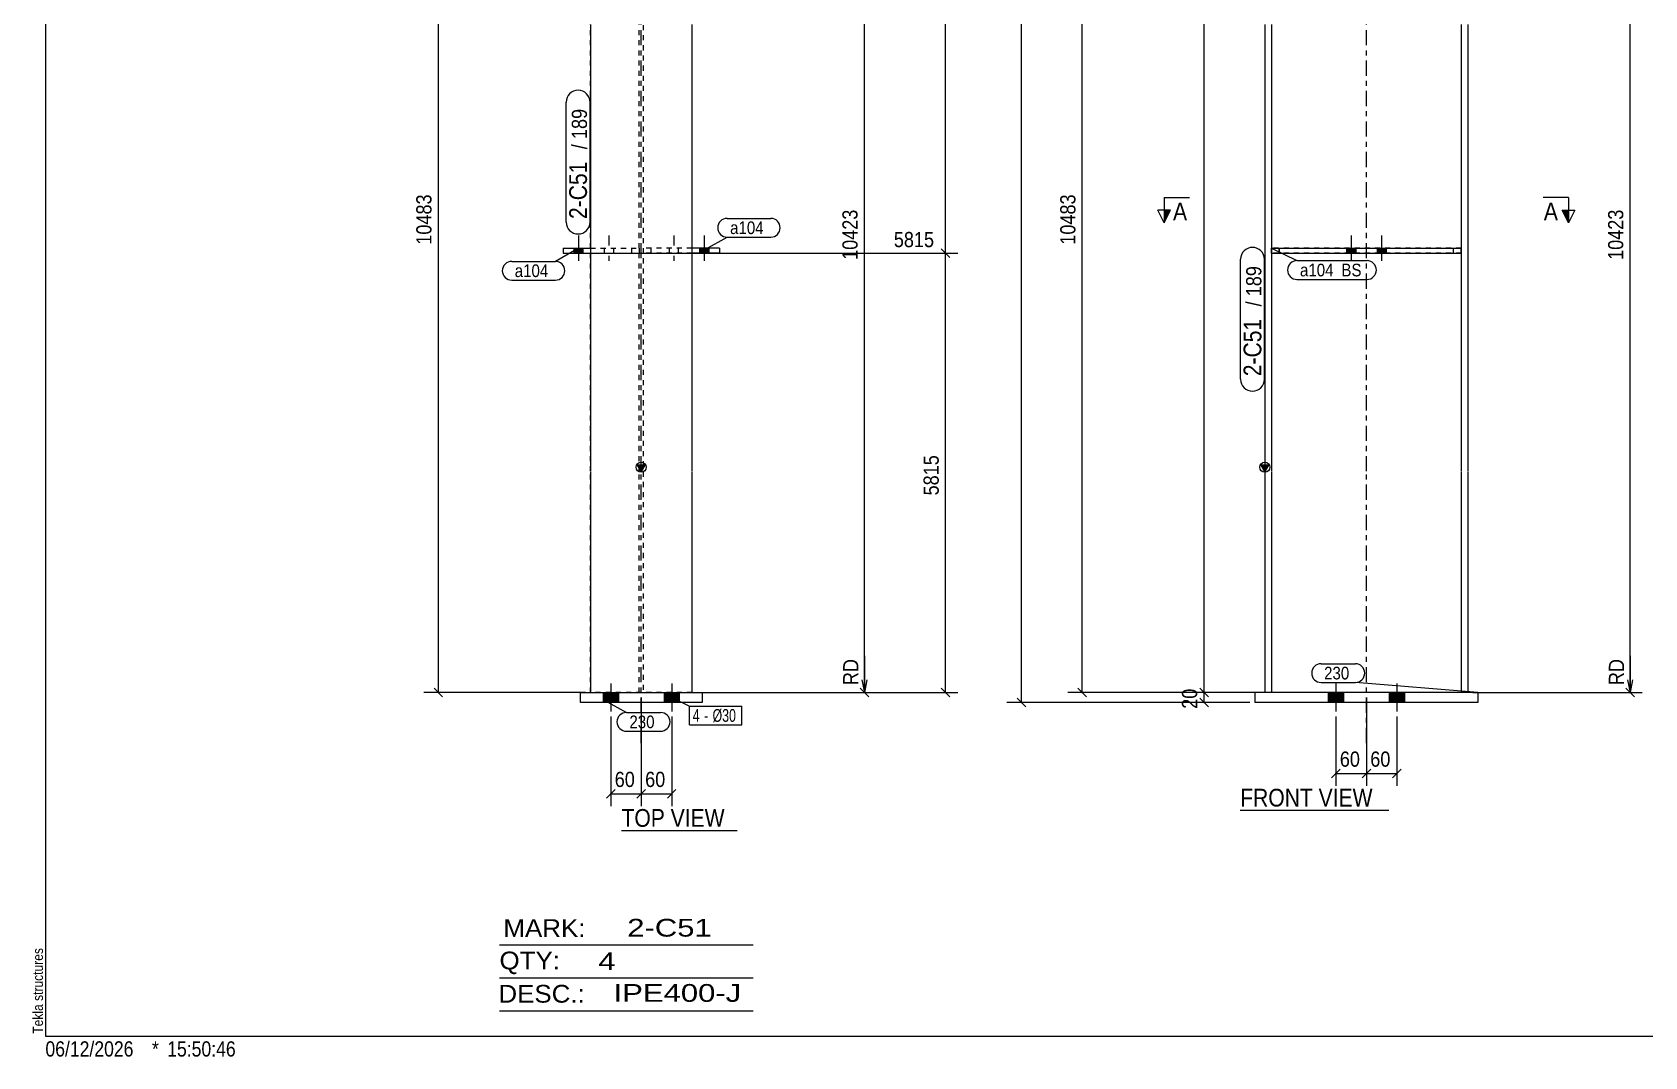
# Model space of a CAD drawing. Header units: millimetres. Extents: x 2 to 579, y 1 to 405.
# Drawn here: x 2.4 to 320.3, y 1 to 203 of the extents above; entities that cross this region are included whole.
import ezdxf

# ---------------------------------------------------------------- set-up
doc = ezdxf.new("R2010")
doc.units = ezdxf.units.MM
for name, pattern in [('XKITLINE00', [0]), ('XKITLINE01', [4, 1, -1, 1, -1]), ('XKITLINE02', [4, 2, -2]), ('XKITLINE03', [6, 3, -1, 1, -1])]:
    doc.linetypes.add(name, pattern=pattern)
for name, color, linetype, lineweight in [('Bolt', 3, 'Continuous', 0), ('BoltMark', 7, 'Continuous', 0), ('Dimensions', 7, 'Continuous', 0), ('DrawingSheet', 5, 'Continuous', 0), ('OtherObjectType', 7, 'Continuous', 0), ('Part', 2, 'Continuous', 0), ('PartMark', 7, 'Continuous', 0), ('Section', 6, 'Continuous', 0)]:
    doc.layers.add(name, color=color, linetype=linetype, lineweight=lineweight)
doc.styles.add('ARIAL', font='ARIAL.TTF')
doc.styles.add('ARIAL_NARROW', font='ARIALN.TTF')

# ---------------------------------------------------------------- blocks, each defined once
blk = doc.blocks.new('*A5')
at = {"layer": 'Bolt'}
for points in [[(260.9, 72.8), (260.9, 70.8), (257.9, 70.8), (257.9, 72.8)], [(260.9, 72.8), (260.9, 70.8), (257.9, 70.8), (257.9, 72.8)], [(272.9, 72.8), (272.9, 70.8), (269.9, 70.8), (269.9, 72.8)], [(272.9, 72.8), (272.9, 70.8), (269.9, 70.8), (269.9, 72.8)]]:
    blk.add_hatch(color=3, dxfattribs=at).paths.add_polyline_path(points, flags=17)
at = {"layer": 'Bolt', "color": 3, "linetype": 'XKITLINE00', "lineweight": 0}
for p, q in [((259.4, 74.55), (259.4, 69.05)), ((259.4, 74.55), (259.4, 69.05)), ((271.4, 74.55), (271.4, 69.05)), ((271.4, 74.55), (271.4, 69.05)), ((257.9, 72.8), (257.9, 70.8)), ((257.9, 72.8), (257.9, 70.8)), ((260.9, 72.8), (260.9, 70.8)), ((260.9, 72.8), (260.9, 70.8)), ((269.9, 72.8), (269.9, 70.8)), ((269.9, 72.8), (269.9, 70.8)), ((272.9, 72.8), (272.9, 70.8)), ((272.9, 72.8), (272.9, 70.8))]:
    blk.add_line(p, q, dxfattribs=at)
blk = doc.blocks.new('*A8')
at = {"layer": 'Bolt', "color": 3, "linetype": 'XKITLINE02', "lineweight": 0}
for p, q in [((262.4, 162.9), (262.4, 157.9)), ((262.4, 162.9), (262.4, 157.9)), ((268.4, 162.9), (268.4, 157.9)), ((268.4, 162.9), (268.4, 157.9)), ((261.5, 160.4), (261.5, 159.4)), ((261.5, 160.4), (261.5, 159.4)), ((263.3, 160.4), (263.3, 159.4)), ((263.3, 160.4), (263.3, 159.4)), ((267.5, 160.4), (267.5, 159.4)), ((267.5, 160.4), (267.5, 159.4)), ((269.3, 160.4), (269.3, 159.4)), ((269.3, 160.4), (269.3, 159.4))]:
    blk.add_line(p, q, dxfattribs=at)
blk = doc.blocks.new('*A9')
at = {"layer": 'Bolt'}
for points in [[(261.5, 159.4), (261.5, 160.4), (263.3, 160.4), (263.3, 159.4)], [(261.5, 159.4), (261.5, 160.4), (263.3, 160.4), (263.3, 159.4)], [(267.5, 159.4), (267.5, 160.4), (269.3, 160.4), (269.3, 159.4)], [(267.5, 159.4), (267.5, 160.4), (269.3, 160.4), (269.3, 159.4)]]:
    blk.add_hatch(color=3, dxfattribs=at).paths.add_polyline_path(points, flags=17)
at = {"layer": 'Bolt', "color": 3, "linetype": 'XKITLINE00', "lineweight": 0}
for p, q in [((262.4, 162.9), (262.4, 157.9)), ((262.4, 162.9), (262.4, 157.9)), ((268.4, 162.9), (268.4, 157.9)), ((268.4, 162.9), (268.4, 157.9)), ((261.5, 160.4), (261.5, 159.4)), ((261.5, 160.4), (261.5, 159.4)), ((263.3, 160.4), (263.3, 159.4)), ((263.3, 160.4), (263.3, 159.4)), ((267.5, 160.4), (267.5, 159.4)), ((267.5, 160.4), (267.5, 159.4)), ((269.3, 160.4), (269.3, 159.4)), ((269.3, 160.4), (269.3, 159.4))]:
    blk.add_line(p, q, dxfattribs=at)
blk = doc.blocks.new('*A10')
at = {"layer": 'Part'}
blk.add_hatch(color=2, dxfattribs=at).paths.add_polyline_path([(244.6, 117.7), (246.2, 117.7), (245.4, 116.3)], flags=17)
at = {"layer": 'Part', "color": 7, "linetype": 'XKITLINE03', "lineweight": 0}
for p, q in [((265.4, 204.5), (265.4, 392.5)), ((265.4, 116.4), (265.4, 204.4)), ((265.4, 62.8), (265.4, 116.3))]:
    blk.add_line(p, q, dxfattribs=at)
at = {"layer": 'Part', "color": 2, "linetype": 'XKITLINE00', "lineweight": 0}
for p, q in [((245.4, 382.5), (285.4, 382.5)), ((246.7, 382.5), (246.7, 204.5)), ((284.1, 382.5), (284.1, 204.5)), ((245.4, 246.5), (245.4, 204.5)), ((285.4, 246.5), (285.4, 204.5)), ((245.4, 204.4), (245.4, 116.4)), ((246.7, 204.4), (246.7, 160.4)), ((284.1, 204.4), (284.1, 160.4)), ((285.4, 204.4), (285.4, 116.4)), ((246.7, 159.4), (246.7, 116.4)), ((284.1, 159.4), (284.1, 116.4)), ((245.4, 116.3), (244.6, 117.7)), ((244.6, 117.7), (246.2, 117.7)), ((246.2, 117.7), (245.4, 116.3)), ((245.4, 116.3), (245.4, 72.8)), ((246.7, 116.3), (246.7, 72.8)), ((284.1, 116.3), (284.1, 72.8)), ((285.4, 116.3), (285.4, 72.8))]:
    blk.add_line(p, q, dxfattribs=at)
at = {"layer": 'Part', "color": 7, "linetype": 'XKITLINE01', "lineweight": 0}
for p, q in [((245.4, 246.5), (245.4, 382.5)), ((285.4, 382.5), (285.4, 246.5)), ((246.7, 160.4), (246.7, 159.4)), ((284.1, 160.4), (284.1, 159.4)), ((285.4, 72.8), (245.4, 72.8))]:
    blk.add_line(p, q, dxfattribs=at)
at = {"layer": 'Part', "color": 2, "linetype": 'XKITLINE00', "lineweight": 0}
blk.add_circle((245.4, 117.2), 1, dxfattribs=at)
blk = doc.blocks.new('*A19')
at = {"layer": 'Part', "color": 2, "linetype": 'XKITLINE00', "lineweight": 0}
for p, q in [((287.4, 72.8), (243.4, 72.8)), ((243.4, 72.8), (243.4, 70.8)), ((287.4, 70.8), (243.4, 70.8)), ((287.4, 72.8), (287.4, 70.8))]:
    blk.add_line(p, q, dxfattribs=at)
blk = doc.blocks.new('*A22')
at = {"layer": 'Part', "color": 7, "linetype": 'XKITLINE01', "lineweight": 0}
for p, q in [((284.1, 160.4), (246.7, 160.4)), ((246.7, 159.4), (246.7, 160.4)), ((284.1, 159.4), (246.7, 159.4)), ((248.2, 160.4), (248.2, 159.4)), ((282.6, 159.4), (282.6, 160.4)), ((284.1, 160.4), (284.1, 159.4))]:
    blk.add_line(p, q, dxfattribs=at)
blk = doc.blocks.new('*A23')
at = {"layer": 'Part', "color": 2, "linetype": 'XKITLINE00', "lineweight": 0}
for p, q in [((246.7, 160.4), (284.1, 160.4)), ((246.7, 160.4), (246.7, 159.4)), ((246.7, 159.4), (284.1, 159.4)), ((284.1, 159.4), (284.1, 160.4))]:
    blk.add_line(p, q, dxfattribs=at)
at = {"layer": 'Part', "color": 7, "linetype": 'XKITLINE01', "lineweight": 0}
for p, q in [((248.2, 159.4), (248.2, 160.4)), ((282.6, 159.4), (282.6, 160.4))]:
    blk.add_line(p, q, dxfattribs=at)
blk = doc.blocks.new('*A24')
at = {"layer": 'Bolt'}
for points in [[(117.95, 72.8), (117.95, 70.8), (114.95, 70.8), (114.95, 72.8)], [(117.95, 72.8), (117.95, 70.8), (114.95, 70.8), (114.95, 72.8)], [(129.95, 72.8), (129.95, 70.8), (126.95, 70.8), (126.95, 72.8)], [(129.95, 72.8), (129.95, 70.8), (126.95, 70.8), (126.95, 72.8)]]:
    blk.add_hatch(color=3, dxfattribs=at).paths.add_polyline_path(points, flags=17)
at = {"layer": 'Bolt', "color": 3, "linetype": 'XKITLINE00', "lineweight": 0}
for p, q in [((116.45, 74.55), (116.45, 69.05)), ((116.45, 74.55), (116.45, 69.05)), ((128.45, 74.55), (128.45, 69.05)), ((128.45, 74.55), (128.45, 69.05)), ((114.95, 72.8), (114.95, 70.8)), ((114.95, 72.8), (114.95, 70.8)), ((117.95, 72.8), (117.95, 70.8)), ((117.95, 72.8), (117.95, 70.8)), ((126.95, 72.8), (126.95, 70.8)), ((126.95, 72.8), (126.95, 70.8)), ((129.95, 72.8), (129.95, 70.8)), ((129.95, 72.8), (129.95, 70.8))]:
    blk.add_line(p, q, dxfattribs=at)
blk = doc.blocks.new('*A27')
at = {"layer": 'Bolt'}
blk.add_hatch(color=3, dxfattribs=at).paths.add_polyline_path([(109.15, 159.4), (109.15, 160.4), (110.95, 160.4), (110.95, 159.4)], flags=17)
blk.add_hatch(color=3, dxfattribs=at).paths.add_polyline_path([(109.15, 159.4), (109.15, 160.4), (110.95, 160.4), (110.95, 159.4)], flags=17)
at = {"layer": 'Bolt', "color": 3, "linetype": 'XKITLINE00', "lineweight": 0}
for p, q in [((110.05, 162.9), (110.05, 157.9)), ((110.05, 162.9), (110.05, 157.9)), ((109.15, 160.4), (109.15, 159.4)), ((109.15, 160.4), (109.15, 159.4)), ((110.95, 160.4), (110.95, 159.4)), ((110.95, 160.4), (110.95, 159.4))]:
    blk.add_line(p, q, dxfattribs=at)
at = {"layer": 'Bolt', "color": 3, "linetype": 'XKITLINE02', "lineweight": 0}
for p, q in [((116.05, 162.9), (116.05, 157.9)), ((116.05, 162.9), (116.05, 157.9)), ((115.15, 160.4), (115.15, 159.4)), ((115.15, 160.4), (115.15, 159.4)), ((116.95, 160.4), (116.95, 159.4)), ((116.95, 160.4), (116.95, 159.4))]:
    blk.add_line(p, q, dxfattribs=at)
blk = doc.blocks.new('*A28')
at = {"layer": 'Bolt'}
blk.add_hatch(color=3, dxfattribs=at).paths.add_polyline_path([(135.75, 160.4), (135.75, 159.4), (133.95, 159.4), (133.95, 160.4)], flags=17)
blk.add_hatch(color=3, dxfattribs=at).paths.add_polyline_path([(135.75, 160.4), (135.75, 159.4), (133.95, 159.4), (133.95, 160.4)], flags=17)
at = {"layer": 'Bolt', "color": 3, "linetype": 'XKITLINE02', "lineweight": 0}
for p, q in [((128.85, 162.9), (128.85, 157.9)), ((128.85, 162.9), (128.85, 157.9)), ((127.95, 160.4), (127.95, 159.4)), ((127.95, 160.4), (127.95, 159.4)), ((129.75, 160.4), (129.75, 159.4)), ((129.75, 160.4), (129.75, 159.4))]:
    blk.add_line(p, q, dxfattribs=at)
at = {"layer": 'Bolt', "color": 3, "linetype": 'XKITLINE00', "lineweight": 0}
for p, q in [((134.85, 162.9), (134.85, 157.9)), ((134.85, 162.9), (134.85, 157.9)), ((133.95, 160.4), (133.95, 159.4)), ((133.95, 160.4), (133.95, 159.4)), ((135.75, 160.4), (135.75, 159.4)), ((135.75, 160.4), (135.75, 159.4))]:
    blk.add_line(p, q, dxfattribs=at)
blk = doc.blocks.new('*A29')
at = {"layer": 'Part'}
blk.add_hatch(color=2, dxfattribs=at).paths.add_polyline_path([(121.65, 117.7), (123.25, 117.7), (122.45, 116.3)], flags=17)
at = {"layer": 'Part', "color": 7, "linetype": 'XKITLINE03', "lineweight": 0}
for p, q in [((122.45, 204.5), (122.45, 392.5)), ((122.45, 116.4), (122.45, 204.4)), ((122.45, 62.8), (122.45, 116.3))]:
    blk.add_line(p, q, dxfattribs=at)
at = {"layer": 'Part', "color": 7, "linetype": 'XKITLINE01', "lineweight": 0}
for p, q in [((112.45, 204.5), (112.45, 382.5)), ((132.45, 382.5), (112.45, 382.5)), ((122.05, 204.5), (122.05, 382.5)), ((122.85, 382.5), (122.85, 204.5)), ((132.45, 246.5), (132.45, 382.5)), ((112.45, 116.4), (112.45, 204.4)), ((122.05, 116.4), (122.05, 204.4)), ((122.85, 204.4), (122.85, 116.4)), ((112.45, 72.8), (112.45, 116.3)), ((122.05, 72.8), (122.05, 116.3)), ((122.85, 116.3), (122.85, 72.8)), ((132.45, 72.8), (112.45, 72.8))]:
    blk.add_line(p, q, dxfattribs=at)
at = {"layer": 'Part', "color": 2, "linetype": 'XKITLINE00', "lineweight": 0}
for p, q in [((112.45, 246.5), (112.45, 204.5)), ((132.45, 246.5), (132.45, 204.5)), ((112.45, 204.4), (112.45, 116.4)), ((132.45, 204.4), (132.45, 116.4)), ((122.45, 116.3), (121.65, 117.7)), ((121.65, 117.7), (123.25, 117.7)), ((123.25, 117.7), (122.45, 116.3)), ((112.45, 116.3), (112.45, 72.8)), ((132.45, 116.3), (132.45, 72.8))]:
    blk.add_line(p, q, dxfattribs=at)
blk.add_circle((122.45, 117.2), 1, dxfattribs=at)
blk = doc.blocks.new('*A38')
at = {"layer": 'Part', "color": 2, "linetype": 'XKITLINE00', "lineweight": 0}
for p, q in [((110.45, 70.8), (110.45, 72.8)), ((110.45, 72.8), (134.45, 72.8)), ((134.45, 70.8), (110.45, 70.8)), ((134.45, 72.8), (134.45, 70.8))]:
    blk.add_line(p, q, dxfattribs=at)
blk = doc.blocks.new('*A41')
at = {"layer": 'Part', "color": 2, "linetype": 'XKITLINE00', "lineweight": 0}
for p, q in [((107.05, 160.4), (112.45, 160.4)), ((107.05, 160.4), (107.05, 159.4)), ((107.05, 159.4), (112.45, 159.4))]:
    blk.add_line(p, q, dxfattribs=at)
at = {"layer": 'Part', "color": 7, "linetype": 'XKITLINE01', "lineweight": 0}
for p, q in [((112.45, 160.4), (122.05, 160.4)), ((112.45, 159.4), (122.05, 159.4)), ((120.55, 160.4), (120.55, 159.4)), ((122.05, 160.4), (122.05, 159.4))]:
    blk.add_line(p, q, dxfattribs=at)
blk = doc.blocks.new('*A42')
at = {"layer": 'Part', "color": 7, "linetype": 'XKITLINE01', "lineweight": 0}
for p, q in [((122.85, 160.4), (122.85, 159.4)), ((132.45, 160.4), (122.85, 160.4)), ((132.45, 159.4), (122.85, 159.4)), ((124.35, 160.4), (124.35, 159.4))]:
    blk.add_line(p, q, dxfattribs=at)
at = {"layer": 'Part', "color": 2, "linetype": 'XKITLINE00', "lineweight": 0}
for p, q in [((137.85, 160.4), (132.45, 160.4)), ((137.85, 159.4), (132.45, 159.4)), ((137.85, 160.4), (137.85, 159.4))]:
    blk.add_line(p, q, dxfattribs=at)
blk = doc.blocks.new('*A57')
at = {"layer": 'DrawingSheet', "color": 5, "linetype": 'XKITLINE00', "lineweight": 0}
for p, q in [((5, 405), (5, 5)), ((5, 5), (579, 5))]:
    blk.add_line(p, q, dxfattribs=at)
at = {"layer": 'DrawingSheet', "color": 5, "style": 'ARIAL', "width": 0.85}
blk.add_text('Tekla structures', height=2, rotation=90, dxfattribs=at).set_placement((4.5, 5.5))
blk = doc.blocks.new('*A61')
at = {"layer": 'OtherObjectType', "color": 6, "linetype": 'XKITLINE00', "lineweight": 0}
for p, q in [((94.5, 23), (144.5, 23)), ((94.5, 16.5), (144.5, 16.5)), ((94.5, 10), (144.5, 10))]:
    blk.add_line(p, q, dxfattribs=at)
at = {"layer": 'OtherObjectType', "color": 6, "style": 'ARIAL_NARROW'}
for s, width, p in [('MARK:', 1.275, (95.27, 24.58)), ('2-C51', 1.525501, (119.69, 24.65)), ('QTY:', 1.275, (94.5, 18.19)), ('4', 1.525501, (113.99, 18.05)), ('DESC.:', 1.275, (94.29, 11.63)), ('IPE400-J', 1.525501, (117, 11.79))]:
    blk.add_text(s, height=3.5, dxfattribs=dict(at, width=width)).set_placement(p)
blk = doc.blocks.new('*A64')
at = {"layer": 'OtherObjectType', "color": 7, "style": 'ARIAL_NARROW', "width": 1.008832}
for s, p in [('06/12/2026', (4.99, 1)), ('*', (26, 1)), ('15:50:46', (29, 1))]:
    blk.add_text(s, height=3, dxfattribs=at).set_placement(p)
blk = doc.blocks.new('*A65')
at = {"layer": 'Dimensions', "color": 7, "linetype": 'XKITLINE00', "lineweight": 0}
for p, q in [((243.6, 382.5), (194.55, 382.5)), ((196.55, 383.35), (198.25, 381.65)), ((197.4, 70.8), (197.4, 382.5)), ((242.4, 70.8), (194.55, 70.8)), ((196.55, 71.65), (198.25, 69.95))]:
    blk.add_line(p, q, dxfattribs=at)
at = {"layer": 'Dimensions', "color": 3}
for p in [(197.4, 382.5), (197.4, 70.8)]:
    blk.add_point(p, dxfattribs=at)
at = {"layer": 'Dimensions', "color": 3, "style": 'ARIAL', "width": 0.85}
blk.add_text('11723', height=3, rotation=90.0002, dxfattribs=at).set_placement((196.05, 221.09))
blk = doc.blocks.new('*A66')
at = {"layer": 'Dimensions', "color": 7, "linetype": 'XKITLINE00', "lineweight": 0}
for p, q in [((232.55, 73.65), (234.25, 71.95)), ((244.4, 72.8), (230.55, 72.8)), ((242.4, 70.8), (230.55, 70.8)), ((232.55, 71.65), (234.25, 69.95)), ((233.4, 70.8), (233.4, 72.8))]:
    blk.add_line(p, q, dxfattribs=at)
at = {"layer": 'Dimensions', "color": 3}
for p in [(233.4, 72.8), (233.4, 70.8)]:
    blk.add_point(p, dxfattribs=at)
at = {"layer": 'Dimensions', "color": 3, "style": 'ARIAL', "width": 0.85}
blk.add_text('20', height=3, rotation=90.0002, dxfattribs=at).set_placement((232.05, 69.57))
blk = doc.blocks.new('*A67')
at = {"layer": 'Dimensions', "color": 7, "linetype": 'XKITLINE00', "lineweight": 0}
for p, q in [((243.6, 382.5), (230.55, 382.5)), ((232.55, 383.35), (234.25, 381.65)), ((233.4, 72.8), (233.4, 382.5)), ((232.55, 73.65), (234.25, 71.95)), ((244.4, 72.8), (230.55, 72.8))]:
    blk.add_line(p, q, dxfattribs=at)
at = {"layer": 'Dimensions', "color": 3}
for p in [(233.4, 382.5), (233.4, 72.8)]:
    blk.add_point(p, dxfattribs=at)
at = {"layer": 'Dimensions', "color": 3, "style": 'ARIAL', "width": 0.85}
blk.add_text('11703', height=3, rotation=90.0002, dxfattribs=at).set_placement((232.05, 222.09))
blk = doc.blocks.new('*A68')
at = {"layer": 'Dimensions', "color": 7, "linetype": 'XKITLINE00', "lineweight": 0}
for p, q in [((208.55, 261.35), (210.25, 259.65)), ((245.8, 260.5), (206.55, 260.5)), ((209.4, 72.8), (209.4, 260.5)), ((208.55, 73.65), (210.25, 71.95)), ((244.4, 72.8), (206.55, 72.8))]:
    blk.add_line(p, q, dxfattribs=at)
at = {"layer": 'Dimensions', "color": 3}
for p in [(209.4, 260.5), (209.4, 72.8)]:
    blk.add_point(p, dxfattribs=at)
at = {"layer": 'Dimensions', "color": 3, "style": 'ARIAL', "width": 0.85}
blk.add_text('10483', height=3, dxfattribs=at).set_placement((210.7, 261.7))
blk.add_text('10483', height=3, rotation=90.0002, dxfattribs=at).set_placement((208.05, 161.09))
blk = doc.blocks.new('*A73')
at = {"layer": 'Dimensions', "color": 7, "linetype": 'XKITLINE00', "lineweight": 0}
for p, q in [((291.5, 254.5), (319.8, 254.5)), ((316.55, 255.35), (318.25, 253.65)), ((317.4, 72.8), (317.4, 254.5)), ((317.4, 80.02), (317.4, 72.8)), ((316.55, 73.65), (318.25, 71.95)), ((316.9, 75.3), (317.4, 72.8)), ((317.9, 75.3), (317.4, 72.8)), ((286.4, 72.8), (319.8, 72.8)), ((286.4, 72.8), (319.8, 72.8))]:
    blk.add_line(p, q, dxfattribs=at)
at = {"layer": 'Dimensions', "color": 3}
for p in [(317.4, 254.5), (317.4, 72.8)]:
    blk.add_point(p, dxfattribs=at)
at = {"layer": 'Dimensions', "color": 7}
blk.add_point((317.4, 72.8), dxfattribs=at)
at = {"layer": 'Dimensions', "color": 3, "style": 'ARIAL', "width": 0.85}
blk.add_text('10423', height=3, dxfattribs=at).set_placement((300.47, 255.7))
for s, p in [('10423', (316.05, 158.09)), ('RD', (316.2, 74.24))]:
    blk.add_text(s, height=3, rotation=90.0002, dxfattribs=at).set_placement(p)
blk = doc.blocks.new('*A83')
at = {"layer": 'Dimensions', "color": 7, "linetype": 'XKITLINE00', "lineweight": 0}
for p, q in [((265.4, 71.8), (265.4, 54.4)), ((259.4, 68.05), (259.4, 54.4)), ((260.25, 57.65), (258.55, 55.95)), ((266.25, 57.65), (264.55, 55.95)), ((259.4, 56.8), (265.4, 56.8))]:
    blk.add_line(p, q, dxfattribs=at)
at = {"layer": 'Dimensions', "color": 3}
for p in [(259.4, 56.8), (265.4, 56.8)]:
    blk.add_point(p, dxfattribs=at)
at = {"layer": 'Dimensions', "color": 3, "style": 'ARIAL', "width": 0.85}
blk.add_text('60', height=3, dxfattribs=at).set_placement((260.17, 58.15))
blk = doc.blocks.new('*A84')
at = {"layer": 'Dimensions', "color": 7, "linetype": 'XKITLINE00', "lineweight": 0}
for p, q in [((265.4, 71.8), (265.4, 54.4)), ((271.4, 68.05), (271.4, 54.4)), ((266.25, 57.65), (264.55, 55.95)), ((272.25, 57.65), (270.55, 55.95)), ((265.4, 56.8), (271.4, 56.8))]:
    blk.add_line(p, q, dxfattribs=at)
at = {"layer": 'Dimensions', "color": 3}
for p in [(265.4, 56.8), (271.4, 56.8)]:
    blk.add_point(p, dxfattribs=at)
at = {"layer": 'Dimensions', "color": 3, "style": 'ARIAL', "width": 0.85}
blk.add_text('60', height=3, dxfattribs=at).set_placement((266.17, 58.15))
blk = doc.blocks.new('*A87')
at = {"layer": 'PartMark', "color": 7, "linetype": 'XKITLINE00', "lineweight": 0}
for p, q in [((256.47, 78.46), (263.23, 78.46)), ((256.47, 74.76), (263.23, 74.76)), ((287.4, 72.8), (263.23, 74.76))]:
    blk.add_line(p, q, dxfattribs=at)
for centre, start, end in [((256.47, 76.61), 90, 270), ((263.23, 76.61), 270, 90)]:
    blk.add_arc(centre, 1.85, start, end, dxfattribs=at)
at = {"layer": 'PartMark', "color": 3, "style": 'ARIAL', "width": 0.85}
blk.add_text('230', height=2.5, dxfattribs=at).set_placement((257.07, 75.36))
blk = doc.blocks.new('*A88')
at = {"layer": 'PartMark', "color": 7, "linetype": 'XKITLINE00', "lineweight": 0}
for p, q in [((240.6, 134.55), (240.6, 158.2)), ((245.3, 134.55), (245.3, 158.2))]:
    blk.add_line(p, q, dxfattribs=at)
for centre, start, end in [((242.95, 158.2), 0, 180), ((242.95, 134.55), 180, 0)]:
    blk.add_arc(centre, 2.35, start, end, dxfattribs=at)
at = {"layer": 'PartMark', "color": 3, "style": 'ARIAL', "width": 0.85}
for s, p in [('189', (244.7, 150.92)), ('/', (244.7, 148.91))]:
    blk.add_text(s, height=3, rotation=90.0002, dxfattribs=at).set_placement(p)
at = {"layer": 'PartMark', "color": 1, "style": 'ARIAL', "width": 0.85}
blk.add_text('2-C51', height=3.5, rotation=90.0002, dxfattribs=at).set_placement((244.7, 135.15))
blk = doc.blocks.new('*A89')
at = {"layer": 'PartMark', "color": 7, "linetype": 'XKITLINE00', "lineweight": 0}
for p, q in [((246.7, 160.4), (251.72, 157.94)), ((251.72, 157.94), (265.53, 157.94)), ((251.72, 154.24), (265.53, 154.24))]:
    blk.add_line(p, q, dxfattribs=at)
for centre, start, end in [((251.72, 156.09), 90, 270), ((265.53, 156.09), 270, 90)]:
    blk.add_arc(centre, 1.85, start, end, dxfattribs=at)
at = {"layer": 'PartMark', "color": 3, "style": 'ARIAL', "width": 0.85}
for s, p in [('a104', (252.32, 154.84)), ('BS', (260.48, 154.84))]:
    blk.add_text(s, height=2.5, dxfattribs=at).set_placement(p)
blk = doc.blocks.new('*A92')
at = {"layer": 'Section'}
for points in [[(226.79, 167.9), (225.54, 165.4), (225.54, 167.9)], [(305.26, 167.9), (305.26, 165.4), (304.01, 167.9)]]:
    blk.add_hatch(color=3, dxfattribs=at).paths.add_polyline_path(points, flags=17)
at = {"layer": 'Section', "color": 1, "linetype": 'XKITLINE00', "lineweight": 0}
for p, q in [((225.54, 170.4), (230.54, 170.4)), ((225.54, 170.4), (225.54, 165.4)), ((305.26, 170.4), (300.26, 170.4)), ((305.26, 170.4), (305.26, 165.4))]:
    blk.add_line(p, q, dxfattribs=at)
at = {"layer": 'Section', "color": 3, "linetype": 'XKITLINE00', "lineweight": 0}
for p, q in [((225.54, 165.4), (224.29, 167.9)), ((226.79, 167.9), (224.29, 167.9)), ((225.54, 165.4), (226.79, 167.9)), ((304.01, 167.9), (306.51, 167.9)), ((305.26, 165.4), (304.01, 167.9)), ((306.51, 167.9), (305.26, 165.4))]:
    blk.add_line(p, q, dxfattribs=at)
at = {"layer": 'Section', "color": 7, "style": 'ARIAL', "width": 0.85}
for p in [(227.29, 165.9), (300.39, 165.9)]:
    blk.add_text('A', height=3.5, dxfattribs=at).set_placement(p)
blk = doc.blocks.new('*A93')
at = {"layer": 'OtherObjectType', "color": 7, "linetype": 'XKITLINE00', "lineweight": 0}
blk.add_line((240.53, 49.55), (269.82, 49.55), dxfattribs=at)
at = {"layer": 'OtherObjectType', "color": 7, "style": 'ARIAL', "width": 0.85}
blk.add_text('FRONT VIEW', height=3.5, dxfattribs=at).set_placement((240.53, 50.3))
blk = doc.blocks.new('*A94')
at = {"layer": 'Dimensions', "color": 7, "linetype": 'XKITLINE00', "lineweight": 0}
for p, q in [((122.45, 71.8), (122.45, 50.4)), ((128.45, 68.05), (128.45, 50.4)), ((123.3, 53.65), (121.6, 51.95)), ((122.45, 52.8), (128.45, 52.8)), ((129.3, 53.65), (127.6, 51.95))]:
    blk.add_line(p, q, dxfattribs=at)
at = {"layer": 'Dimensions', "color": 3}
for p in [(122.45, 52.8), (128.45, 52.8)]:
    blk.add_point(p, dxfattribs=at)
at = {"layer": 'Dimensions', "color": 3, "style": 'ARIAL', "width": 0.85}
blk.add_text('60', height=3, dxfattribs=at).set_placement((123.22, 54.15))
blk = doc.blocks.new('*A97')
at = {"layer": 'Dimensions', "color": 7, "linetype": 'XKITLINE00', "lineweight": 0}
for p, q in [((108.05, 159.4), (184.85, 159.4)), ((181.6, 160.25), (183.3, 158.55)), ((182.45, 72.8), (182.45, 159.4)), ((181.6, 73.65), (183.3, 71.95)), ((133.45, 72.8), (184.85, 72.8))]:
    blk.add_line(p, q, dxfattribs=at)
at = {"layer": 'Dimensions', "color": 3}
for p in [(182.45, 159.4), (182.45, 72.8)]:
    blk.add_point(p, dxfattribs=at)
at = {"layer": 'Dimensions', "color": 3, "style": 'ARIAL', "width": 0.85}
blk.add_text('5815', height=3, dxfattribs=at).set_placement((172.25, 160.6))
blk.add_text('5815', height=3, rotation=90.0002, dxfattribs=at).set_placement((181.1, 111.65))
blk = doc.blocks.new('*A98')
at = {"layer": 'Dimensions', "color": 7, "linetype": 'XKITLINE00', "lineweight": 0}
for p, q in [((133.45, 382.5), (184.85, 382.5)), ((181.6, 383.35), (183.3, 381.65)), ((182.45, 159.4), (182.45, 382.5)), ((108.05, 159.4), (184.85, 159.4)), ((181.6, 160.25), (183.3, 158.55))]:
    blk.add_line(p, q, dxfattribs=at)
at = {"layer": 'Dimensions', "color": 3}
for p in [(182.45, 382.5), (182.45, 159.4)]:
    blk.add_point(p, dxfattribs=at)
at = {"layer": 'Dimensions', "color": 3, "style": 'ARIAL', "width": 0.85}
blk.add_text('11703', height=3, dxfattribs=at).set_placement((170.02, 383.7))
blk.add_text('5888', height=3, rotation=90.0002, dxfattribs=at).set_placement((181.1, 266.5))
blk = doc.blocks.new('*A99')
at = {"layer": 'Dimensions', "color": 7, "linetype": 'XKITLINE00', "lineweight": 0}
for p, q in [((81.6, 261.35), (83.3, 259.65)), ((112.05, 260.5), (79.6, 260.5)), ((82.45, 72.8), (82.45, 260.5)), ((81.6, 73.65), (83.3, 71.95)), ((111.45, 72.8), (79.6, 72.8))]:
    blk.add_line(p, q, dxfattribs=at)
at = {"layer": 'Dimensions', "color": 3}
for p in [(82.45, 260.5), (82.45, 72.8)]:
    blk.add_point(p, dxfattribs=at)
at = {"layer": 'Dimensions', "color": 3, "style": 'ARIAL', "width": 0.85}
blk.add_text('10483', height=3, dxfattribs=at).set_placement((83.75, 261.7))
blk.add_text('10483', height=3, rotation=90.0002, dxfattribs=at).set_placement((81.1, 161.09))
blk = doc.blocks.new('*A104')
at = {"layer": 'Dimensions', "color": 7, "linetype": 'XKITLINE00', "lineweight": 0}
for p, q in [((128.95, 254.5), (168.85, 254.5)), ((165.6, 255.35), (167.3, 253.65)), ((166.45, 72.8), (166.45, 254.5)), ((166.45, 80.02), (166.45, 72.8)), ((165.6, 73.65), (167.3, 71.95)), ((165.95, 75.3), (166.45, 72.8)), ((166.95, 75.3), (166.45, 72.8)), ((133.45, 72.8), (168.85, 72.8)), ((133.45, 72.8), (168.85, 72.8))]:
    blk.add_line(p, q, dxfattribs=at)
at = {"layer": 'Dimensions', "color": 3}
for p in [(166.45, 254.5), (166.45, 72.8)]:
    blk.add_point(p, dxfattribs=at)
at = {"layer": 'Dimensions', "color": 7}
blk.add_point((166.45, 72.8), dxfattribs=at)
at = {"layer": 'Dimensions', "color": 3, "style": 'ARIAL', "width": 0.85}
blk.add_text('10423', height=3, dxfattribs=at).set_placement((149.52, 255.7))
for s, p in [('10423', (165.1, 158.09)), ('RD', (165.25, 74.24))]:
    blk.add_text(s, height=3, rotation=90.0002, dxfattribs=at).set_placement(p)
blk = doc.blocks.new('*A115')
at = {"layer": 'BoltMark', "color": 7, "linetype": 'XKITLINE00', "lineweight": 0}
for p, q in [((128.45, 71.8), (131.99, 70.11)), ((131.99, 70.11), (142.28, 70.11)), ((131.99, 66.41), (131.99, 70.11)), ((142.28, 66.41), (142.28, 70.11)), ((131.99, 66.41), (142.28, 66.41))]:
    blk.add_line(p, q, dxfattribs=at)
at = {"layer": 'BoltMark', "color": 3, "style": 'ARIAL_NARROW', "width": 0.85}
for s, p in [('4', (132.59, 67.01)), ('-', (134.86, 67.01)), ('Ø30', (136.51, 67.01))]:
    blk.add_text(s, height=2.5, dxfattribs=at).set_placement(p)
blk = doc.blocks.new('*A116')
at = {"layer": 'PartMark', "color": 7, "linetype": 'XKITLINE00', "lineweight": 0}
for p, q in [((139.37, 166.28), (147.99, 166.28)), ((135.13, 160.19), (139.37, 162.58)), ((139.37, 162.58), (147.99, 162.58))]:
    blk.add_line(p, q, dxfattribs=at)
for centre, start, end in [((139.37, 164.43), 90, 270), ((147.99, 164.43), 270, 90)]:
    blk.add_arc(centre, 1.85, start, end, dxfattribs=at)
at = {"layer": 'PartMark', "color": 3, "style": 'ARIAL', "width": 0.85}
blk.add_text('a104', height=2.5, dxfattribs=at).set_placement((139.97, 163.18))
blk = doc.blocks.new('*A117')
at = {"layer": 'PartMark', "color": 7, "linetype": 'XKITLINE00', "lineweight": 0}
for p, q in [((109.77, 160.19), (105.53, 157.8)), ((96.91, 157.8), (105.53, 157.8)), ((96.91, 154.1), (105.53, 154.1))]:
    blk.add_line(p, q, dxfattribs=at)
for centre, start, end in [((96.91, 155.95), 90, 270), ((105.53, 155.95), 270, 90)]:
    blk.add_arc(centre, 1.85, start, end, dxfattribs=at)
at = {"layer": 'PartMark', "color": 3, "style": 'ARIAL', "width": 0.85}
blk.add_text('a104', height=2.5, dxfattribs=at).set_placement((97.51, 154.7))
blk = doc.blocks.new('*A118')
at = {"layer": 'PartMark', "color": 7, "linetype": 'XKITLINE00', "lineweight": 0}
for p, q in [((115.28, 71.23), (119.52, 68.84)), ((119.52, 68.84), (126.28, 68.84)), ((119.52, 65.14), (126.28, 65.14))]:
    blk.add_line(p, q, dxfattribs=at)
for centre, start, end in [((119.52, 66.99), 90, 270), ((126.28, 66.99), 270, 90)]:
    blk.add_arc(centre, 1.85, start, end, dxfattribs=at)
at = {"layer": 'PartMark', "color": 3, "style": 'ARIAL', "width": 0.85}
blk.add_text('230', height=2.5, dxfattribs=at).set_placement((120.12, 65.74))
blk = doc.blocks.new('*A119')
at = {"layer": 'PartMark', "color": 7, "linetype": 'XKITLINE00', "lineweight": 0}
for p, q in [((107.65, 165.55), (107.65, 189.2)), ((112.35, 165.55), (112.35, 189.2))]:
    blk.add_line(p, q, dxfattribs=at)
for centre, start, end in [((110, 189.2), 0, 180), ((110, 165.55), 180, 0)]:
    blk.add_arc(centre, 2.35, start, end, dxfattribs=at)
at = {"layer": 'PartMark', "color": 3, "style": 'ARIAL', "width": 0.85}
for s, p in [('189', (111.75, 181.92)), ('/', (111.75, 179.91))]:
    blk.add_text(s, height=3, rotation=90.0002, dxfattribs=at).set_placement(p)
at = {"layer": 'PartMark', "color": 1, "style": 'ARIAL', "width": 0.85}
blk.add_text('2-C51', height=3.5, rotation=90.0002, dxfattribs=at).set_placement((111.75, 166.15))
blk = doc.blocks.new('*A123')
at = {"layer": 'OtherObjectType', "color": 7, "linetype": 'XKITLINE00', "lineweight": 0}
blk.add_line((118.56, 45.55), (141.39, 45.55), dxfattribs=at)
at = {"layer": 'OtherObjectType', "color": 7, "style": 'ARIAL', "width": 0.85}
blk.add_text('TOP VIEW', height=3.5, dxfattribs=at).set_placement((118.56, 46.3))
blk = doc.blocks.new('*A124')
at = {"layer": 'Dimensions', "color": 7, "linetype": 'XKITLINE00', "lineweight": 0}
for p, q in [((122.45, 71.8), (122.45, 50.4)), ((116.45, 68.05), (116.45, 50.4)), ((117.3, 53.65), (115.6, 51.95)), ((116.45, 52.8), (122.45, 52.8)), ((123.3, 53.65), (121.6, 51.95))]:
    blk.add_line(p, q, dxfattribs=at)
at = {"layer": 'Dimensions', "color": 3}
for p in [(116.45, 52.8), (122.45, 52.8)]:
    blk.add_point(p, dxfattribs=at)
at = {"layer": 'Dimensions', "color": 3, "style": 'ARIAL', "width": 0.85}
blk.add_text('60', height=3, dxfattribs=at).set_placement((117.22, 54.15))

msp = doc.modelspace()

# ---------------------------------------------------------------- block references
at = {"lineweight": 0}
for name in ['*A57', '*A98', '*A65', '*A67', '*A99', '*A68', '*A104', '*A73', '*A119', '*A92', '*A116', '*A97', '*A27', '*A28', '*A8', '*A9', '*A117', '*A41', '*A42', '*A88', '*A22', '*A23', '*A89', '*A87', '*A24', '*A66', '*A5', '*A38', '*A118', '*A124', '*A94', '*A115', '*A19', '*A83', '*A84', '*A93', '*A123', '*A61', '*A64']:
    msp.add_blockref(name, (0, 0), dxfattribs=at)
at = {"layer": 'Part', "lineweight": 0}
for name in ['*A29', '*A10']:
    msp.add_blockref(name, (0, 0), dxfattribs=at)

doc.saveas('drawing.dxf')
